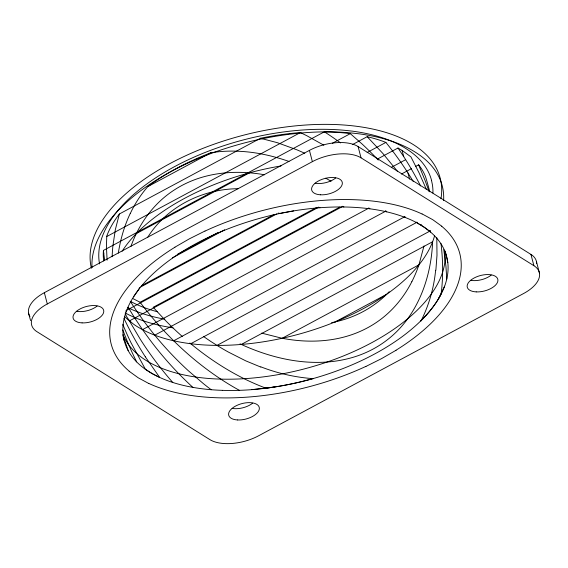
<?xml version="1.0" encoding="UTF-8"?>
<svg xmlns="http://www.w3.org/2000/svg" width="568" height="568" viewBox="0 0 568 568"><rect width="100%" height="100%" fill="white"/><g stroke="black" fill="none" stroke-linecap="round" stroke-linejoin="round"><path stroke-width="0.85" d="M323.866 145.216L306.848 135.738L300.387 132.578L299.4 132.649A166.609 84.312 -14.6 0 0 260.407 138.28L119.372 213.987A166.63 84.32 -14.6 0 0 106.756 236.068L106.45 246.689L107.082 260.179M126.124 311.804L126.195 310.341M240.037 343.853C276.254 360.73 318.967 369.136 357.677 355.824A118.378 107.466 32.2 0 0 386.858 340.168C417.104 317.178 431.147 278.639 432.624 241.663M435.869 270.297L436.991 255.224L436.806 237.708M118.322 253.087C120.459 239.384 124.314 225.908 130.278 213.376M423.984 245.979L418.928 264.858A156.164 141.773 32.2 0 1 411.843 281.707M119.372 213.987L115.325 229.692L112.904 245.83A209.997 190.642 32.2 0 0 112.13 256.722M139.472 287.55L138.947 289.155L133.551 296.837M130.888 246.512C138.088 226.263 150.584 207.682 167.745 194.576A118.378 107.466 32.2 0 1 196.918 178.913C218.552 171.401 242.096 170.783 264.51 174.774M444.602 286.215L438.212 299.279A166.651 84.334 -14.6 0 1 420.831 320.821M411.835 281.7C404.515 296.113 394.178 309.056 381.313 318.904A118.378 107.466 32.2 0 1 352.139 334.566C336.007 340.175 318.712 341.95 301.714 340.814A156.164 141.773 32.2 0 1 282.161 338.272M147.723 237.289C166.836 206.681 202.52 188.917 238.219 188.704M174.873 247.194L189.435 238.801L204.984 231.027M396.066 350.264L381.504 358.656L365.948 366.431M210.913 152.735L147.999 186.51A166.609 84.312 -14.6 0 1 210.913 152.742A136.746 124.143 32.2 0 1 241.805 151.443C257.922 152.444 273.79 156.136 289.005 161.454M106.55 236.636L300.387 132.578M378.281 160.062A311.584 282.864 32.2 0 0 361.979 143.91L350.3 133.65A166.609 84.312 -14.6 0 0 324.342 131.826L103.447 250.403L103.816 253.605M136.334 233.576L249.501 172.828M29.962 316.575A36.025 18.233 -14.6 0 1 44.354 292.683L309.432 150.378A36.025 18.233 -14.6 0 1 358.096 146.558L530.952 254.421A36.025 18.233 -14.6 0 1 536.661 263.559M332.365 143.278L350.3 133.65M47.293 303.958L312.372 161.66A36.025 18.233 -14.6 0 1 361.028 157.833L533.892 265.696A36.025 18.233 -14.6 0 1 523.646 293.493L258.568 435.798A36.025 18.233 -14.6 0 1 209.904 439.625L37.048 331.755A36.025 18.233 -14.6 0 1 47.293 303.958L44.354 292.683M352.345 144.655L367.184 136.689A166.609 84.312 -14.6 0 1 385.899 142.412A331.094 300.579 32.2 0 1 407.98 172.984L413.341 181.597M177.244 254.429L217.878 232.61M367.148 152.48L385.899 142.412M172.367 257.872L224.651 229.799M141.425 285.761L273.996 214.59M377.72 158.905L397.998 148.021L402.108 150.428L410.912 156.853L419.106 172.921L426.398 189.4M140.899 286.868L276.879 213.866M132.706 298.491L140.069 302.247L316.468 207.554M391.402 167.326L405.453 159.786M126.195 310.526L318.087 207.512M182.257 336.455L177.301 331.975A305.705 277.532 32.2 0 1 164.926 319.933L153.204 307.302L339.785 207.142M401.455 174.035L411.608 168.582M415.506 166.488L418.63 164.812A166.609 84.312 -14.6 0 1 425.588 176.847A278.199 252.561 32.2 0 1 429.763 191.792M124.74 316.632A166.609 84.312 -14.6 0 0 129.39 320.913L341.9 206.837M125.208 313.124C127.743 321.452 135.362 325.734 142.504 329.646L368.419 208.364M128.176 307.252A331.094 300.579 32.2 0 0 135.546 319.237L142.504 329.646A166.609 84.312 -14.6 0 0 154.744 335.177L385.7 211.189M130.242 301.274L131.293 302.914A330.846 300.351 32.2 0 0 154.744 335.177A166.58 84.298 -14.6 0 0 173.673 340.779L404.835 216.685M189.882 343.001L190.749 343.718L416.429 222.564M203.401 336.377A278.199 252.561 32.2 0 0 211.197 341.716L217.011 345.379L430.608 230.722M241.315 344.442L432.617 241.741M418.928 264.858L282.161 338.279L261.656 333.125M335.418 321.793L386.531 294.359M293.62 210.905L279.981 213.447L278.192 213.078M313.323 378.536A166.651 84.334 -14.6 0 1 274.905 386.95L251.958 389.634M260.4 138.272L277.383 142.696L296.709 149.739A211.452 191.963 32.2 0 1 304.775 153.303M260.783 367.07L245.752 360.85L228.272 352.011A242.11 219.873 32.2 0 1 217.011 345.394M318.534 207.086L319.969 207.746M422.152 213.951L432.731 219.674L441.79 226.206M148.78 383.506L138.202 377.784L129.142 371.252M239.412 390.344C222.365 380.986 206.383 369.74 191.558 357.166A294.373 267.244 32.2 0 1 181.554 348.298C166.353 334.261 152.487 318.797 140.069 302.247M325.812 178.224L331.052 181.249M429.749 230.658L430.494 232.021L424.573 227.491L417.572 223.189L416.791 222.06M324.342 131.819L327.225 133.672A278.647 252.966 32.2 0 1 340.594 142.93M190.749 343.718C213.305 362.285 238.532 377.926 265.952 388.2A166.9 84.462 -14.6 0 0 274.947 386.929M368.717 207.86L369.882 208.818M385.601 210.7L386.765 211.857M367.184 136.689L382.875 153.481L397.422 171.287M154.744 335.177L156.974 337.875A312.606 283.801 32.2 0 0 188.519 370.897L203.429 383.663A278.569 252.895 32.2 0 0 211.204 389.719M404.814 216.749L405.481 217.579M397.998 148.021L403.727 156.654A330.846 300.351 32.2 0 1 420.59 185.949M145.33 356.825L159.651 377.422L152.288 373.666L145.408 369.299L130.832 342.39A314.175 285.221 32.2 0 1 123.448 325.968M129.39 320.92L140.31 339.295A329.341 298.981 32.2 0 0 172.778 382.477M136.647 361.901L134.204 356.889A312.613 283.801 32.2 0 1 122.844 329.923M124.044 318.52L124.413 319.301A330.413 299.961 32.2 0 0 145.337 356.818M418.63 164.812L425.006 180.319A305.705 277.532 32.2 0 1 428.982 191.444M128.198 350.669L124.108 338.684A294.536 267.393 32.2 0 1 122.894 334.744M539.423 272.974L536.483 261.692M28.577 313.209L30.573 320.593M530.952 254.421L533.892 265.696M402.108 150.428L403.727 156.654M407.98 172.984L409.571 179.09M421.442 224.658L421.69 225.602M358.096 146.558L361.028 157.833M309.432 150.378L312.372 161.66M123.178 336.504L124.229 340.693M445.362 251.716L445.66 252.938M431.538 180.503L432.383 184.6A171.195 86.627 -14.6 0 1 432.937 193.042M443.778 249.664L445.958 266.449L446.767 279.03M440.995 243.608C443.04 260.378 443.296 277.418 441.08 294.181A166.9 84.462 -14.6 0 1 438.219 299.279M91.398 268.224A180.12 91.15 -14.6 0 1 263.147 130.711A180.12 91.15 -14.6 0 1 440.967 198.743M164.862 319.223A180.12 91.15 -14.6 0 1 127.381 307.451M441.698 226.249A179.822 90.994 -14.6 0 1 396.002 350.229M365.906 366.388A179.822 90.994 -14.6 0 1 148.866 383.457M129.234 371.209A179.822 90.994 -14.6 0 1 174.937 247.222M205.034 231.069A179.822 90.994 -14.6 0 1 422.074 214.001M335.432 321.836A119.805 108.765 32.2 0 0 386.567 294.387A134.588 122.184 32.2 0 0 389.186 291.725M434.612 235.571A166.609 84.312 -14.6 0 1 173.673 340.779M122.106 251.255A166.609 84.312 -14.6 0 1 281.032 165.941M335.447 321.871A134.588 122.184 32.2 0 1 331.613 322.638M313.366 378.664A169.704 154.027 32.2 0 1 260.861 366.85M435.628 270.254A170.549 154.83 32.1 0 1 421.03 320.927M154.368 307.664A166.609 84.312 -14.6 0 1 153.204 307.302M103.724 260.96A166.609 84.312 -14.6 0 1 103.447 250.41M445.802 253.541A278.569 252.895 32.2 0 1 447.811 262.7M192.942 387.44A319.472 290.028 32.2 0 1 142.575 329.603M104.654 260.002A278.647 252.966 32.2 0 1 103.759 253.605M342.724 206.262A233.959 212.396 32.2 0 1 343.91 207.008M123.057 325.57A232.795 211.346 32.2 0 1 122.915 324.264M130.335 213.405A137.47 124.797 32.2 0 1 147.964 186.474M443.615 200.469A180.198 91.185 -14.6 0 0 442.216 185.764A179.666 90.916 -14.6 0 0 415.087 152.032A179.609 90.887 -14.6 0 0 359.026 133.821L351.656 133.004A180.198 91.185 -14.6 0 0 175.334 169.243A180.198 91.185 -14.6 0 0 92.023 267.691M173.041 327.842A180.198 91.185 -14.6 0 1 125.464 313.082M431.588 180.496A170.663 86.357 -14.6 0 0 405.765 148.468A170.592 86.322 -14.6 0 0 352.522 131.165L345.514 130.392A171.195 86.627 -14.6 0 0 173.474 167.219A171.195 86.627 -14.6 0 0 99.556 263.914M157.492 311.775A171.195 86.627 -14.6 0 1 130.626 301.466M491.228 275.097A15.762 7.973 -14.6 0 1 470.716 280.322M252.661 403.166A15.762 7.973 -14.6 0 1 232.149 408.392M97.085 306.088A15.762 7.973 -14.6 0 1 76.573 311.307M335.652 178.011A15.762 7.973 -14.6 0 1 315.141 183.237M444.758 250.502A166.609 84.312 -14.6 0 1 304.505 368.852A166.609 84.312 -14.6 0 1 123.178 335.042M222.322 390.351A166.609 84.312 -14.6 0 0 446.831 257.24A166.609 84.312 -14.6 0 0 187.255 248.585A166.609 84.312 -14.6 0 0 222.322 390.351M476.225 291.888A15.762 7.973 -14.6 0 0 497.845 279.499A15.762 7.973 -14.6 0 0 473.549 278.313A15.762 7.973 -14.6 0 0 476.225 291.888M237.658 419.958A15.762 7.973 -14.6 0 0 259.278 407.568A15.762 7.973 -14.6 0 0 234.982 406.39A15.762 7.973 -14.6 0 0 237.658 419.958M82.083 322.88A15.762 7.973 -14.6 0 0 103.703 310.49A15.762 7.973 -14.6 0 0 79.406 309.304A15.762 7.973 -14.6 0 0 82.083 322.88M320.65 194.803A15.762 7.973 -14.6 0 0 342.27 182.413A15.762 7.973 -14.6 0 0 317.974 181.235A15.762 7.973 -14.6 0 0 320.65 194.803"/></g></svg>
